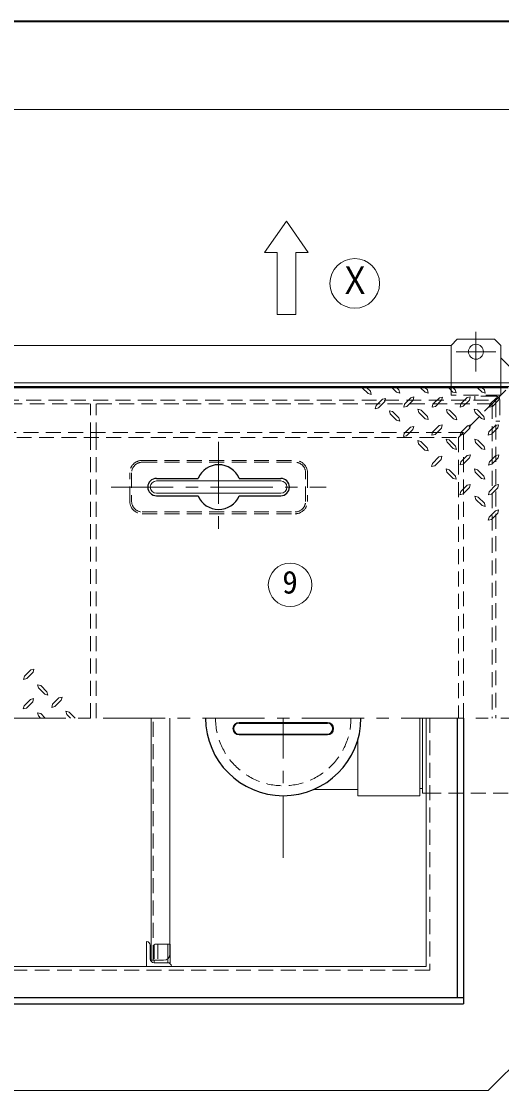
# Model space of a CAD drawing. Units: millimetres at full size, sheet at 1:10; details may follow other scales. Extents: x -2096 to 1954, y -1296 to 1514.
# Drawn here: x -1162 to -776, y 653 to 1514 of the extents above; entities that cross this region are included whole.
import ezdxf
from ezdxf.enums import TextEntityAlignment as Align

# ---------------------------------------------------------------- set-up
doc = ezdxf.new("R2010")
doc.units = ezdxf.units.MM
doc.header["$LTSCALE"] = 10
doc.linetypes.add('CHAIN1', pattern=[8, 5, -1, 1, -1])
doc.linetypes.add('DASHED1', pattern=[1.8, 1.2, -0.6])
doc.layers.add('0-0_ﾚｲﾔ1', color=4, linetype='Continuous', lineweight=9)
doc.styles.add('ＭＳ ゴシック', font='')
doc.styles.get('ＭＳ ゴシック').set_extended_font_data('MS Gothic')

msp = doc.modelspace()

# ---------------------------------------------------------------- linework, layer by layer
at = {"layer": '0-0_ﾚｲﾔ1', "color": 1, "lineweight": 40}
msp.add_line((1953.78, 1514.05), (-2096.22, 1514.05), dxfattribs=at)
at = {"layer": '0-0_ﾚｲﾔ1'}
for p, q in [((-766.22, 1443.05), (-1706.22, 1443.05)), ((-811.22, 1258.05), (-816.22, 1253.05)), ((-811.22, 1258.05), (-781.22, 1258.05)), ((-776.22, 1253.05), (-781.22, 1258.05)), ((-816.22, 1253.05), (-1216.22, 1253.05)), ((-816.22, 1253.05), (-816.22, 1223.05)), ((-776.22, 1253.05), (-776.22, 1223.05)), ((-736.22, 1203.05), (-776.22, 1243.05)), ((-887.77, 1219.05), (-882.92, 1214.3)), ((-863.63, 1219.05), (-860.01, 1215.43)), ((-857.44, 1214.79), (-860.01, 1215.43)), ((-859.93, 1219.05), (-858.17, 1217.28)), ((-858.17, 1217.28), (-857.44, 1214.79)), ((-840.73, 1219.05), (-837.11, 1215.43)), ((-834.54, 1214.71), (-837.11, 1215.43)), ((-836.95, 1219.05), (-835.18, 1217.28)), ((-835.18, 1217.28), (-834.54, 1214.71)), ((-818.09, 1219.05), (-814.69, 1215.51)), ((-812.12, 1214.87), (-814.69, 1215.51)), ((-814.45, 1219.05), (-812.76, 1217.36)), ((-812.76, 1217.36), (-812.12, 1214.87)), ((-794.85, 1219.05), (-791.23, 1215.43)), ((-788.66, 1214.71), (-791.23, 1215.43)), ((-791.15, 1219.05), (-789.38, 1217.28)), ((-789.38, 1217.28), (-788.66, 1214.71)), ((-874.64, 1202.81), (-869.58, 1207.88)), ((-853.67, 1205.87), (-854.31, 1203.38)), ((-851.74, 1204.02), (-846.68, 1209.08)), ((-830.76, 1205.79), (-831.41, 1203.3)), ((-828.84, 1203.94), (-823.77, 1209)), ((-808.35, 1205.95), (-808.99, 1203.46)), ((-806.42, 1204.1), (-801.35, 1209.16)), ((-784.88, 1205.79), (-785.52, 1203.3)), ((-782.95, 1203.94), (-777.89, 1209)), ((-876.57, 1204.66), (-877.21, 1202.17)), ((-874.64, 1202.81), (-877.21, 1202.17)), ((-865.08, 1197.91), (-865.72, 1200.48)), ((-863.23, 1199.84), (-865.72, 1200.48)), ((-865.08, 1197.91), (-860.01, 1192.85)), ((-863.23, 1199.84), (-858.17, 1194.7)), ((-851.74, 1204.02), (-854.31, 1203.38)), ((-842.18, 1199.12), (-842.82, 1201.69)), ((-840.33, 1201.05), (-842.82, 1201.69)), ((-842.18, 1199.12), (-837.11, 1194.05)), ((-840.33, 1201.05), (-835.26, 1195.9)), ((-828.84, 1203.94), (-831.41, 1203.3)), ((-819.27, 1199.04), (-819.92, 1201.61)), ((-817.43, 1200.97), (-819.92, 1201.61)), ((-819.27, 1199.04), (-814.21, 1193.97)), ((-817.43, 1200.97), (-812.36, 1195.82)), ((-806.42, 1204.1), (-808.99, 1203.46)), ((-796.85, 1199.2), (-797.5, 1201.77)), ((-795.01, 1201.13), (-797.5, 1201.77)), ((-796.85, 1199.2), (-791.79, 1194.14)), ((-795.01, 1201.13), (-789.94, 1195.98)), ((-782.95, 1203.94), (-785.52, 1203.3)), ((-857.44, 1192.21), (-860.01, 1192.85)), ((-858.17, 1194.7), (-857.44, 1192.21)), ((-834.54, 1193.41), (-837.11, 1194.05)), ((-835.26, 1195.9), (-834.54, 1193.41)), ((-811.64, 1193.33), (-814.21, 1193.97)), ((-812.36, 1195.82), (-811.64, 1193.33)), ((-789.22, 1193.49), (-791.79, 1194.14)), ((-789.94, 1195.98), (-789.22, 1193.49)), ((-853.91, 1182.16), (-854.55, 1179.67)), ((-851.98, 1180.31), (-854.55, 1179.67)), ((-851.98, 1180.31), (-846.92, 1185.38)), ((-831.01, 1183.37), (-831.65, 1180.88)), ((-829.08, 1181.52), (-831.65, 1180.88)), ((-829.08, 1181.52), (-824.01, 1186.58)), ((-808.1, 1183.29), (-808.75, 1180.8)), ((-806.18, 1181.44), (-808.75, 1180.8)), ((-806.18, 1181.44), (-801.11, 1186.5)), ((-785.68, 1183.45), (-786.33, 1180.96)), ((-783.76, 1181.6), (-786.33, 1180.96)), ((-783.76, 1181.6), (-778.69, 1186.66)), ((-842.34, 1173.89), (-842.98, 1176.46)), ((-840.49, 1175.81), (-842.98, 1176.46)), ((-842.34, 1173.89), (-837.27, 1168.82)), ((-840.49, 1175.81), (-835.43, 1170.67)), ((-819.43, 1175.09), (-820.08, 1177.66)), ((-817.59, 1177.02), (-820.08, 1177.66)), ((-819.43, 1175.09), (-814.37, 1170.03)), ((-817.59, 1177.02), (-812.52, 1171.88)), ((-812.52, 1171.88), (-811.8, 1169.39)), ((-796.53, 1175.01), (-797.18, 1177.58)), ((-794.68, 1176.94), (-797.18, 1177.58)), ((-796.53, 1175.01), (-791.47, 1169.95)), ((-794.68, 1176.94), (-789.62, 1171.8)), ((-789.62, 1171.8), (-788.9, 1169.3)), ((-834.7, 1168.18), (-837.27, 1168.82)), ((-835.43, 1170.67), (-834.7, 1168.18)), ((-811.8, 1169.39), (-814.37, 1170.03)), ((-806.34, 1157.49), (-801.27, 1162.55)), ((-788.9, 1169.3), (-791.47, 1169.95)), ((-783.43, 1157.41), (-778.37, 1162.47)), ((-831.17, 1158.14), (-831.81, 1155.64)), ((-829.24, 1156.29), (-831.81, 1155.64)), ((-829.24, 1156.29), (-824.18, 1161.35)), ((-808.26, 1159.34), (-808.91, 1156.85)), ((-806.34, 1157.49), (-808.91, 1156.85)), ((-785.36, 1159.26), (-786.01, 1156.77)), ((-783.43, 1157.41), (-786.01, 1156.77)), ((-819.6, 1151.14), (-820.24, 1153.72)), ((-817.75, 1153.07), (-820.24, 1153.72)), ((-819.6, 1151.14), (-814.53, 1146.08)), ((-817.75, 1153.07), (-812.68, 1147.93)), ((-811.96, 1145.44), (-814.53, 1146.08)), ((-812.68, 1147.93), (-811.96, 1145.44)), ((-796.69, 1151.06), (-797.34, 1153.64)), ((-794.85, 1152.99), (-797.34, 1153.64)), ((-796.69, 1151.06), (-791.63, 1146)), ((-794.85, 1152.99), (-789.78, 1147.85)), ((-789.06, 1145.36), (-791.63, 1146)), ((-789.78, 1147.85), (-789.06, 1145.36)), ((-806.5, 1133.55), (-801.43, 1138.61)), ((-783.6, 1133.47), (-778.53, 1138.53)), ((-808.43, 1135.39), (-809.07, 1132.9)), ((-806.5, 1133.55), (-809.07, 1132.9)), ((-794.44, 1131.05), (-797.01, 1131.7)), ((-796.29, 1129.13), (-797.01, 1131.7)), ((-796.29, 1129.13), (-791.23, 1124.14)), ((-794.44, 1131.05), (-789.38, 1125.99)), ((-785.52, 1135.31), (-786.17, 1132.82)), ((-783.6, 1133.47), (-786.17, 1132.82)), ((-788.66, 1123.42), (-791.23, 1124.14)), ((-789.38, 1125.99), (-788.66, 1123.42)), ((-785.6, 1114.9), (-780.54, 1119.97)), ((-785.6, 1114.9), (-786.25, 1112.33)), ((-783.68, 1113.05), (-786.25, 1112.33)), ((-783.68, 1113.05), (-778.69, 1118.12)), ((-1154.45, 991.78), (-1159.51, 986.72)), ((-1154.45, 991.78), (-1151.88, 992.42)), ((-1152.52, 989.93), (-1151.88, 992.42)), ((-1148.99, 979.89), (-1146.42, 979.24)), ((-1148.26, 977.39), (-1148.99, 979.89)), ((-1143.2, 972.25), (-1148.26, 977.39)), ((-1141.35, 974.18), (-1146.42, 979.24)), ((-1141.35, 974.18), (-1140.71, 971.61)), ((-1154.69, 968.07), (-1159.76, 963.01)), ((-1154.69, 968.07), (-1152.12, 968.72)), ((-1152.76, 966.22), (-1152.12, 968.72)), ((-1143.2, 972.25), (-1140.71, 971.61)), ((-1131.79, 969.28), (-1136.85, 964.22)), ((-1131.79, 969.28), (-1129.22, 969.92)), ((-1129.86, 967.43), (-1129.22, 969.92)), ((-1148.99, 957.3), (-1146.42, 956.66)), ((-1148.26, 954.81), (-1148.99, 957.3)), ((-1142.8, 953.05), (-1146.42, 956.66)), ((-1118.66, 953.05), (-1123.51, 957.79)), ((-1146.5, 953.05), (-1148.26, 954.81)), ((-986.72, 949.55), (-915.72, 949.55)), ((-841.22, 953.05), (-841.22, 890.55)), ((-839.22, 953.05), (-839.22, 892.55)), ((-986.72, 939.55), (-915.72, 939.55)), ((-891.22, 895.55), (-926.72, 895.55)), ((-841.22, 896.45), (-839.22, 896.45)), ((-839.22, 892.55), (-836.22, 892.55)), ((-1055.22, 758.05), (-1055.22, 756.05))]:
    msp.add_line(p, q, dxfattribs=at)
at = {"layer": '0-0_ﾚｲﾔ1', "color": 7, "lineweight": 18}
for p, q in [((-948.72, 1353.05), (-966.22, 1328.05)), ((-948.72, 1353.05), (-931.22, 1328.05)), ((-941.22, 1278.05), (-941.22, 1328.05)), ((-931.22, 1328.05), (-941.22, 1328.05)), ((-941.22, 1278.05), (-956.22, 1278.05)), ((-766.22, 1223.05), (-1706.22, 1223.05)), ((-769.22, 1220.05), (-1703.22, 1220.05)), ((-1053.22, 1144.05), (-953.22, 1144.05)), ((-1053.22, 1134.05), (-953.22, 1134.05)), ((-1057.47, 758.05), (-1057.47, 953.05)), ((-1042.47, 763.05), (-1042.47, 953.05)), ((-836.22, 953.05), (-836.22, 753.05)), ((-1061.22, 773.05), (-1061.22, 753.05)), ((-1058.22, 759.05), (-1058.22, 770.05)), ((-1042.47, 771.05), (-1042.09, 771.05)), ((-1042.09, 756.05), (-1042.09, 771.05)), ((-1047.47, 758.05), (-1057.47, 758.05)), ((-1044.22, 756.05), (-1044.22, 759.25)), ((-836.22, 753.05), (-1439.22, 753.05)), ((-1055.22, 756.05), (-1042.09, 756.05)), ((-786.22, 653.05), (-736.22, 703.05)), ((-786.22, 653.05), (-1686.22, 653.05))]:
    msp.add_line(p, q, dxfattribs=at)
at = {"layer": '0-0_ﾚｲﾔ1', "linetype": 'CHAIN1'}
for p, q in [((-796.22, 1264.05), (-796.22, 1232.05)), ((-812.22, 1248.05), (-780.22, 1248.05)), ((-1003.22, 1175.55), (-1003.22, 1102.55)), ((-1089.72, 1139.05), (-916.72, 1139.05)), ((-1976.22, 953.05), (-416.22, 953.05)), ((-951.22, 840.55), (-951.22, 953.05))]:
    msp.add_line(p, q, dxfattribs=at)
at = {"layer": '0-0_ﾚｲﾔ1', "linetype": 'DASHED1'}
for p, q in [((-816.22, 1223.05), (-816.22, 1213.05)), ((-776.22, 1223.05), (-776.22, 1213.05)), ((-780.68, 1208.58), (-770.22, 1219.05)), ((-783.22, 1206.05), (-1210.72, 1206.05)), ((-1106.22, 1179.05), (-1106.22, 1206.05)), ((-1101.72, 1179.05), (-1101.72, 1206.05)), ((-776.22, 1213.05), (-816.22, 1213.05)), ((-797.02, 1212.25), (-797.02, 1209.05)), ((-780.22, 1212.25), (-797.02, 1212.25)), ((-783.22, 1206.05), (-783.22, 953.05)), ((-777.02, 1209.05), (-777.02, 1192.25)), ((-780.22, 1192.25), (-777.02, 1192.25)), ((-806.22, 1183.05), (-1666.22, 1183.05)), ((-806.22, 953.05), (-806.22, 1183.05)), ((-1055.97, 758.05), (-1055.97, 953.05)), ((-833.22, 953.05), (-833.22, 750.05)), ((-836.22, 892.55), (-755.22, 892.55)), ((-1042.47, 771.05), (-1055.22, 771.05)), ((-1055.22, 771.05), (-1055.22, 758.05)), ((-1052.22, 771.05), (-1052.22, 756.05)), ((-1044.22, 759.25), (-1044.22, 771.05)), ((-833.22, 750.05), (-1639.22, 750.05))]:
    msp.add_line(p, q, dxfattribs=at)
at = {"layer": '0-0_ﾚｲﾔ1', "color": 5, "lineweight": 25}
for p, q in [((-770.22, 1219.05), (-1702.22, 1219.05)), ((-1053.22, 1146.05), (-1019.8, 1146.05)), ((-986.63, 1146.05), (-953.22, 1146.05)), ((-1053.22, 1132.05), (-1019.8, 1132.05)), ((-986.63, 1132.05), (-953.22, 1132.05)), ((-986.72, 949.05), (-915.72, 949.05)), ((-811.22, 953.05), (-811.22, 728.05)), ((-806.22, 953.05), (-806.22, 723.05)), ((-986.72, 940.05), (-915.72, 940.05)), ((-1666.22, 728.05), (-806.22, 728.05)), ((-1666.22, 723.05), (-806.22, 723.05))]:
    msp.add_line(p, q, dxfattribs=at)
at = {"layer": '0-0_ﾚｲﾔ1', "color": 7, "linetype": 'DASHED1', "lineweight": 18}
for p, q in [((-1212.12, 1209.05), (-781.82, 1209.05)), ((-780.68, 1208.58), (-810.22, 1179.05)), ((-780.22, 1207.45), (-780.22, 953.05)), ((-1183.72, 1179.05), (-810.22, 1179.05)), ((-1106.22, 953.05), (-1106.22, 1179.05)), ((-1101.72, 953.05), (-1101.72, 1179.05)), ((-810.22, 1179.05), (-810.22, 953.05)), ((-1064.72, 1160.55), (-941.72, 1160.55)), ((-1064.72, 1159.05), (-941.72, 1159.05)), ((-1074.72, 1127.55), (-1074.72, 1150.55)), ((-1073.22, 1150.55), (-1073.22, 1127.55)), ((-933.22, 1127.55), (-933.22, 1150.55)), ((-931.72, 1150.55), (-931.72, 1127.55)), ((-1064.72, 1119.05), (-941.72, 1119.05)), ((-1064.72, 1117.55), (-941.72, 1117.55))]:
    msp.add_line(p, q, dxfattribs=at)
at = {"layer": '0-0_ﾚｲﾔ1', "color": 7, "lineweight": 18}
msp.add_lwpolyline([(-956.22, 1278.05), (-956.22, 1328.05), (-966.22, 1328.05)], dxfattribs=at)
at = {"layer": '0-0_ﾚｲﾔ1'}
for points in [[(-883.96, 1219.05), (-881.07, 1216.15), (-880.35, 1213.58), (-882.92, 1214.3)], [(-876.57, 1204.66), (-871.43, 1209.8), (-868.93, 1210.45), (-869.58, 1207.88)], [(-853.67, 1205.87), (-848.52, 1211.01), (-846.03, 1211.65), (-846.68, 1209.08)], [(-830.76, 1205.79), (-825.62, 1210.93), (-823.13, 1211.57), (-823.77, 1209)], [(-808.35, 1205.95), (-803.2, 1211.09), (-800.71, 1211.73), (-801.35, 1209.16)], [(-784.88, 1205.79), (-779.74, 1210.93), (-777.25, 1211.57), (-777.89, 1209)], [(-831.01, 1183.37), (-825.86, 1188.51), (-823.37, 1189.15), (-824.01, 1186.58)], [(-808.1, 1183.29), (-802.96, 1188.43), (-800.47, 1189.07), (-801.11, 1186.5)], [(-785.68, 1183.45), (-780.54, 1188.59), (-778.05, 1189.23), (-778.69, 1186.66)], [(-853.91, 1182.16), (-848.76, 1187.3), (-846.27, 1187.95), (-846.92, 1185.38)], [(-831.17, 1158.14), (-826.02, 1163.28), (-823.53, 1163.92), (-824.18, 1161.35)], [(-808.26, 1159.34), (-803.12, 1164.48), (-800.63, 1165.13), (-801.27, 1162.55)], [(-785.36, 1159.26), (-780.22, 1164.4), (-777.73, 1165.05), (-778.37, 1162.47)], [(-808.43, 1135.39), (-803.28, 1140.54), (-800.79, 1141.18), (-801.43, 1138.61)], [(-785.52, 1135.31), (-780.38, 1140.46), (-777.89, 1141.1), (-778.53, 1138.53)], [(-780.54, 1119.97), (-777.97, 1120.69), (-778.69, 1118.12)], [(-1152.52, 989.93), (-1157.67, 984.79), (-1160.16, 984.14), (-1159.51, 986.72)], [(-1152.76, 966.22), (-1157.91, 961.08), (-1160.4, 960.44), (-1159.76, 963.01)], [(-1129.86, 967.43), (-1135.01, 962.29), (-1137.5, 961.64), (-1136.85, 964.22)], [(-1122.47, 953.05), (-1125.36, 955.94), (-1126.09, 958.51), (-1123.51, 957.79)], [(-891.22, 935.55), (-891.22, 890.55), (-841.22, 890.55)]]:
    msp.add_lwpolyline(points, dxfattribs=at)
at = {"layer": '0-0_ﾚｲﾔ1', "color": 7, "lineweight": 18}
for centre, radius in [((-893.72, 1303.05), 20), ((-945.75, 1060.31), 17.5)]:
    msp.add_circle(centre, radius, dxfattribs=at)
at = {"layer": '0-0_ﾚｲﾔ1'}
msp.add_circle((-796.22, 1248.05), 6, dxfattribs=at)
at = {"layer": '0-0_ﾚｲﾔ1', "color": 7, "linetype": 'DASHED1', "lineweight": 18}
for centre, radius, start, end in [((-781.82, 1207.45), 1.6, 0, 90), ((-1064.72, 1150.55), 10, 90, 180), ((-1064.72, 1150.55), 8.5, 90, 180), ((-941.72, 1150.55), 10, 0, 90), ((-941.72, 1150.55), 8.5, 0, 90), ((-1064.72, 1127.55), 10, 180, 270), ((-1064.72, 1127.55), 8.5, 180, 270), ((-941.72, 1127.55), 10, 270, 0), ((-941.72, 1127.55), 8.5, 270, 0), ((-951.22, 953.05), 54.5, 180, 0)]:
    msp.add_arc(centre, radius, start, end, dxfattribs=at)
at = {"layer": '0-0_ﾚｲﾔ1', "linetype": 'DASHED1'}
msp.add_arc((-780.22, 1209.05), 3.2, 0, 90, dxfattribs=at)
at = {"layer": '0-0_ﾚｲﾔ1', "color": 5, "lineweight": 25}
for centre, radius, start, end in [((-1003.22, 1139.05), 18, 22.88538, 157.11462), ((-1053.22, 1139.05), 7, 90, 270), ((-953.22, 1139.05), 7, 270, 90), ((-1003.22, 1139.05), 18, 202.88538, 337.11462), ((-951.22, 953.05), 62.5, 180, 0), ((-986.72, 944.55), 4.5, 90, 270), ((-915.72, 944.55), 4.5, 270, 90)]:
    msp.add_arc(centre, radius, start, end, dxfattribs=at)
at = {"layer": '0-0_ﾚｲﾔ1', "color": 7, "lineweight": 18}
for centre, radius, start, end in [((-1053.22, 1139.05), 5, 90, 270), ((-953.22, 1139.05), 5, 270, 90), ((-1061.22, 770.05), 3, 0, 90), ((-1055.22, 759.05), 3, 180, 270), ((-1047.47, 763.05), 5, 270, 0), ((-1044.22, 753.05), 3, 0, 90)]:
    msp.add_arc(centre, radius, start, end, dxfattribs=at)
at = {"layer": '0-0_ﾚｲﾔ1'}
for centre, start, end in [((-986.72, 944.55), 90, 270), ((-915.72, 944.55), 270, 90)]:
    msp.add_arc(centre, 5, start, end, dxfattribs=at)

# ---------------------------------------------------------------- texts
at = {"layer": '0-0_ﾚｲﾔ1', "color": 7, "style": 'ＭＳ ゴシック', "width": 0.85}
msp.add_text('Ｘ', height=21.99, dxfattribs=at).set_placement((-906.22, 1288.05), align=Align.BOTTOM_LEFT)
at = {"layer": '0-0_ﾚｲﾔ1', "color": 7, "style": 'ＭＳ ゴシック'}
msp.add_text('9', height=18.33, dxfattribs=at).set_placement((-952, 1047.81), align=Align.BOTTOM_LEFT)

doc.saveas('drawing.dxf')
